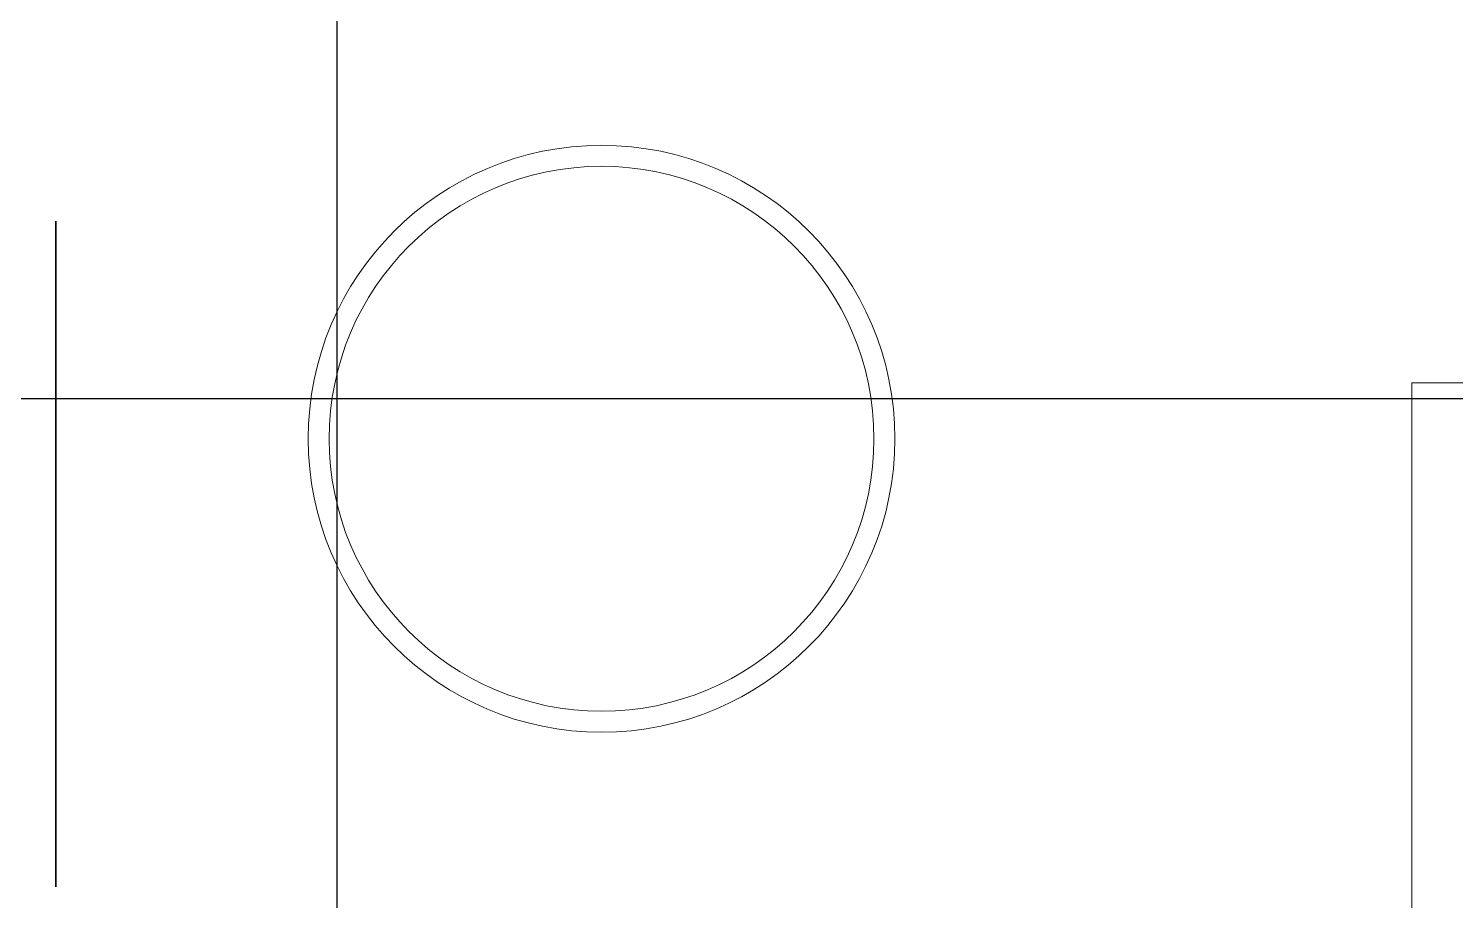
# Model space of a CAD drawing. Header units: inches. Extents: x -12418 to 183584, y -29325 to 19878.
# Drawn here: x 5853 to 6534, y -8639 to -8223 of the extents above; entities that cross this region are included whole.
import ezdxf

# ---------------------------------------------------------------- set-up
doc = ezdxf.new("R2010")
doc.units = ezdxf.units.IN
doc.header["$LTSCALE"] = 25
doc.header["$MEASUREMENT"] = 0
doc.linetypes.add('DASHDOT', pattern=[25.4, 12.7, -6.35, 0, -6.35])
doc.layers.get('0').update_dxf_attribs({"color": 8})
doc.layers.add('00-Ground Floor$0$False Ceiling', color=251, linetype='Continuous')
doc.layers.add('00-Ground Floor$0$LOADING', color=253, linetype='Continuous', lineweight=5)
doc.layers.add('E-LITE-CLNG-CNDT', color=6, linetype='DASHDOT', lineweight=35)

# ---------------------------------------------------------------- blocks, each defined once
blk = doc.blocks.new('00-Ground Floor$0$GF21043-P')
at = {"color": 0}
for p, q in [((-0.8, 0.75), (-0.8, 0)), ((-0.8, 0), (0.8, 0))]:
    blk.add_line(p, q, dxfattribs=at)
blk = doc.blocks.new('00-Ground Floor$0$WM00001-P')
at = {"layer": '00-Ground Floor$0$LOADING'}
for radius in [0.14, 0.13]:
    blk.add_circle((0, 0), radius, dxfattribs=at)
blk = doc.blocks.new('00-Ground Floor$0$A$Ce9e1c4c3')
at = {"layer": '00-Ground Floor$0$False Ceiling', "color": 254, "linetype": 'Continuous'}
for p, q in [((-94000, -10017.43), (-94000, -6347.43)), ((-94542.07, -8400), (-90902.07, -8400))]:
    blk.add_line(p, q, dxfattribs=at)
blk = doc.blocks.new('00-Ground Floor')
at = {"layer": '00-Ground Floor$0$False Ceiling', "color": 254}
blk.add_blockref('00-Ground Floor$0$A$Ce9e1c4c3', (100000, 0), dxfattribs=at)
at = {"layer": '00-Ground Floor$0$LOADING', "extrusion": (-7.77426e-06, -8.17011e-07, 1), "xscale": -1000.000000000002, "yscale": 1000.000000000004, "zscale": 1000.000000000002, "rotation": 347.9985892354696}
blk.add_blockref('00-Ground Floor$0$WM00001-P', (6126.17, -8419.13, -0.03), dxfattribs=at)
at = {"layer": '00-Ground Floor$0$LOADING', "extrusion": (1.19929e-18, -8.17187e-07, 1), "xscale": 1000.000000000002, "yscale": 1000.000000000002, "zscale": 1000.000000000002, "rotation": 270}
blk.add_blockref('00-Ground Floor$0$GF21043-P', (6512.93, -9192.43, 0.01), dxfattribs=at)

msp = doc.modelspace()

# ---------------------------------------------------------------- linework, layer by layer
at = {"layer": 'E-LITE-CLNG-CNDT', "color": 1}
msp.add_lwpolyline([(6000, -5700), (5940.78, -5700, 0.414214), (5865.78, -5775), (5865.78, -9231.04, 0.414214), (5940.78, -9306.04), (6000, -9306.04)], format="xyb", dxfattribs=at)

# ---------------------------------------------------------------- block references
msp.add_blockref('00-Ground Floor', (0, 0), dxfattribs=at)

doc.saveas('drawing.dxf')
